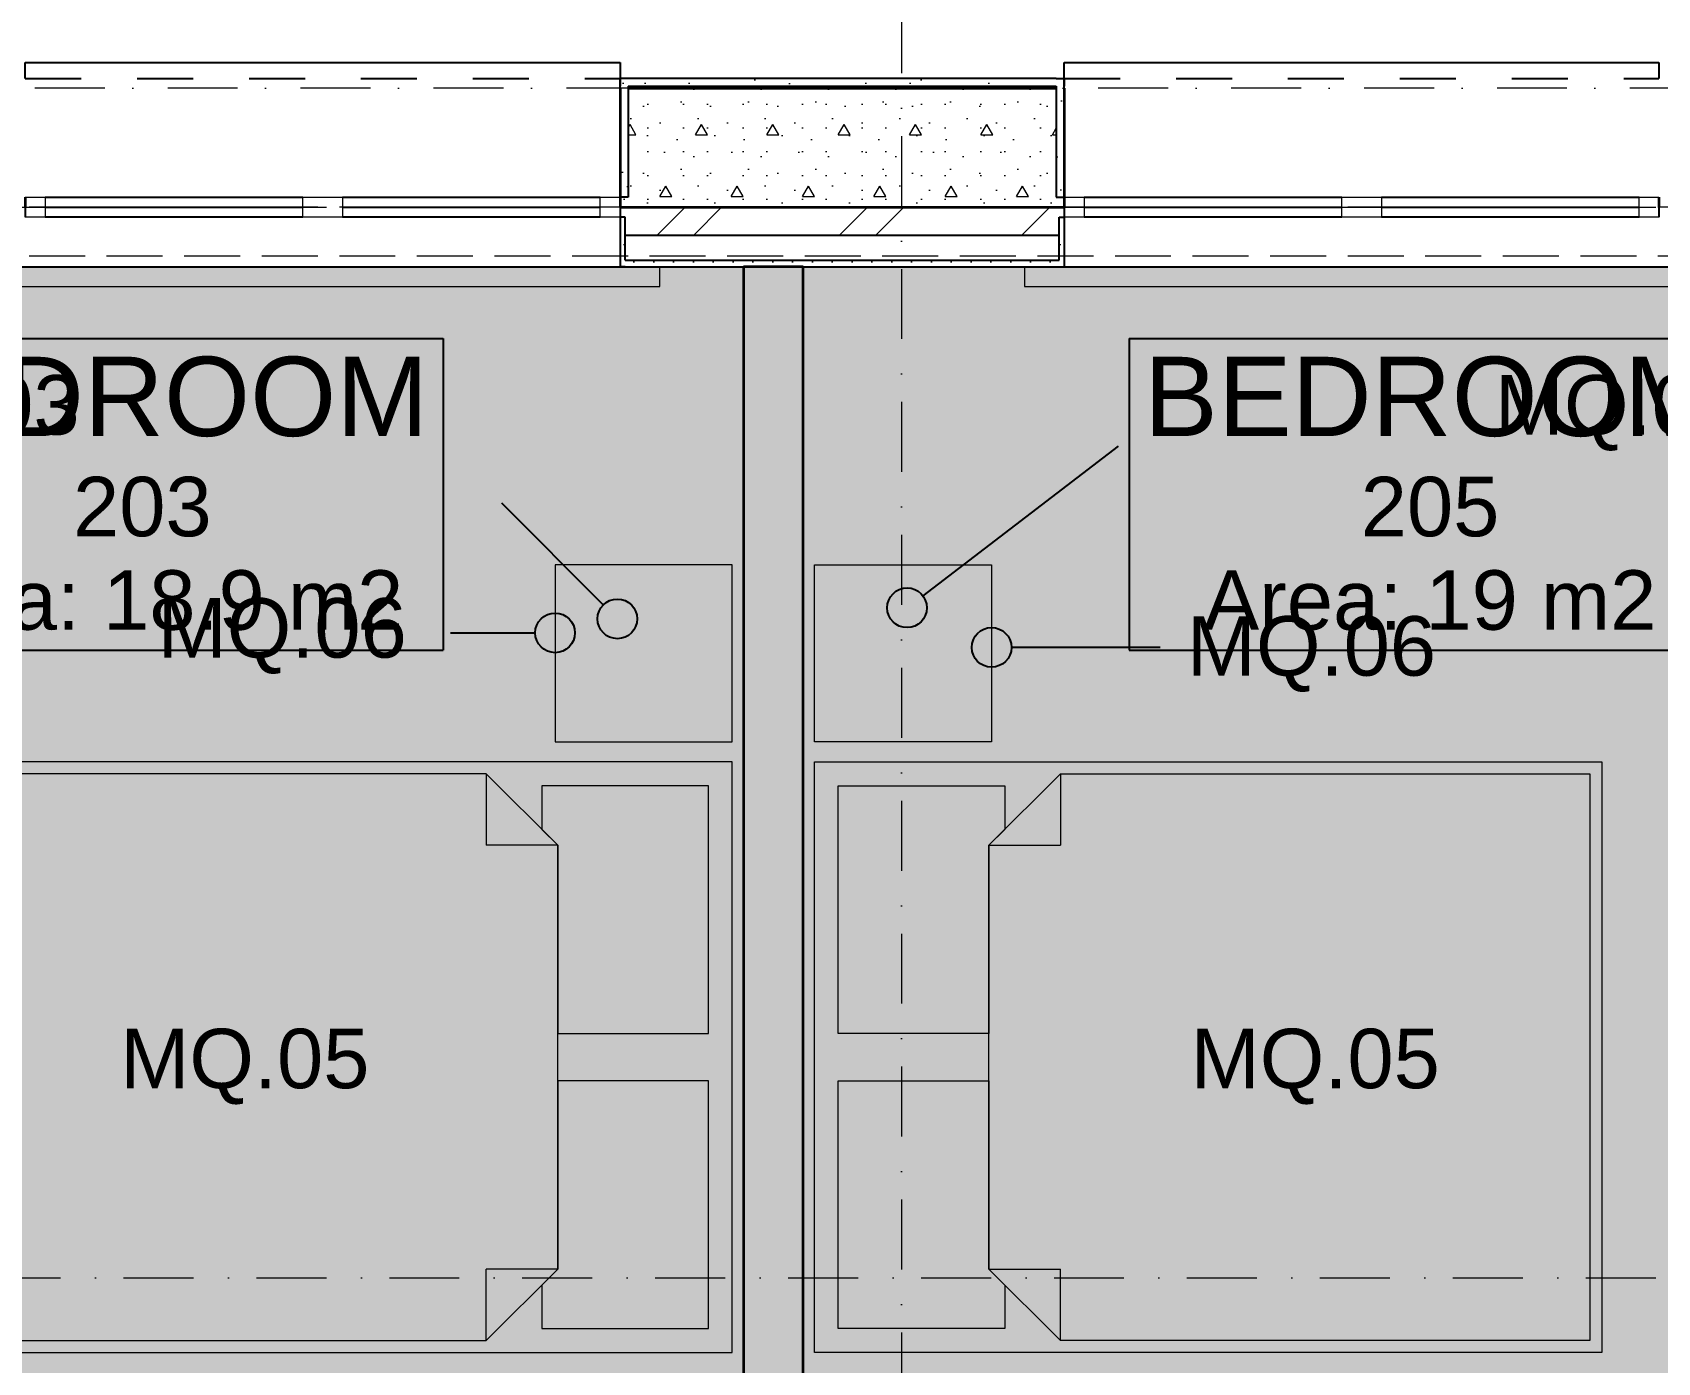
# Model space of a CAD drawing. Header units: millimetres. Extents: x -14278 to 101222, y -22378 to 34603.
# Drawn here: x 65825 to 69923, y 10689 to 14043 of the extents above; entities that cross this region are included whole.
import ezdxf
from ezdxf.enums import TextEntityAlignment as Align

# ---------------------------------------------------------------- set-up
doc = ezdxf.new("R2010")
doc.units = ezdxf.units.MM
doc.header["$MEASUREMENT"] = 0
for name, pattern in [('Dashed', [282.222223, 141.111112, -141.111112]), ('Dot & Dashed', [335.138881, 176.388884, -88.194442, 0, -70.555556]), ('Hidden Line', [195.611112, 141.111112, -54.5])]:
    doc.linetypes.add(name, pattern=pattern)
for name, color, linetype in [('A-Zz_20_10_90-T_TextFFEInternal', 7, 'Continuous'), ('NewA-Ee_25_10-M_WallsExternal', 7, 'Continuous'), ('NewA-Ee_25_10-M_WallsInternal', 7, 'Continuous'), ('NewA-Ee_30_10-M_Roofs', 7, 'Continuous'), ('NewA-Ee_30_40-M_Floors', 7, 'Continuous'), ('NewA-Ee_40_20-M_GeneralFFAndEInternalFixed', 7, 'Continuous'), ('NewA-Ee_40_20-M_GeneralFFAndEInternalMovable', 7, 'Continuous'), ('NewA-SL-M_SpacesInternal', 7, 'Continuous'), ('NewA-Ss_30_25-M_CeilingAndSoffitSystems', 7, 'Continuous'), ('NewA-Zz_20_10_90-T_TextFFEInternal', 7, 'Continuous'), ('NewA-Zz_35_40_80-M_GridStructural', 7, 'Continuous'), ('NewA-Zz_50_90_00-M_GrossInternal', 7, 'Continuous'), ('NewA-Zz_60_50_90-P_VoidOpening', 7, 'Continuous')]:
    doc.layers.add(name, color=color, linetype=linetype)
doc.styles.add('GENERATED_STYLE_1', font='')
doc.styles.get('GENERATED_STYLE_1').set_extended_font_data('Arial')
pattern_1 = [(0, (59666.91, -1647.22), (0, 86.60254), [0, -50]), (0, (59691.91, -1603.92), (0, 86.60254), [0, -50])]
pattern_2 = [(45, (59666.91, -1472.224), (-55.68466, 55.68466), [0, -52.5, 0, -78.75]), (110, (59841.91, -1472.224), (74.0008, 26.9341), [0, -38.5, 0, -66.5])]

# ---------------------------------------------------------------- blocks, each defined once
blk = doc.blocks.new('Slab_29_2', base_point=(91916.9, 4903.2))
at = {"layer": 'NewA-Ee_30_40-M_Floors', "linetype": 'Continuous', "lineweight": 13}
blk.add_hatch(color=254, dxfattribs=at).paths.add_polyline_path([(91916.9, 4903.2), (91916.9, 11200.4), (94366.6, 11200.4), (94366.6, 13452.5), (59817.2, 13452.5), (59817.2, 4903.2)])
at = {"layer": 'NewA-Ee_30_40-M_Floors', "color": 6, "linetype": 'Continuous', "lineweight": 13, "flags": 128}
blk.add_lwpolyline([(91916.9, 4903.2), (59817.2, 4903.2), (59817.2, 13452.5), (94366.6, 13452.5), (94366.6, 11200.4), (91916.9, 11200.4)], close=True, dxfattribs=at)
blk = doc.blocks.new('BEDROOM_205_31_2', base_point=(69349.6, 12917.8))
at = {"layer": 'NewA-SL-M_SpacesInternal', "color": 253, "linetype": 'Continuous', "lineweight": 13}
for p, q in [((67768.4, 13452.5), (67768.4, 9449.1)), ((71598.5, 13452.5), (67768.4, 13452.5)), ((71598.5, 9449.1), (71598.5, 13452.5)), ((67768.4, 9449.1), (67888.5, 9449.1)), ((67888.5, 9449.1), (69533.7, 9449.1)), ((69533.7, 9449.1), (69533.7, 6498.1)), ((70772.4, 6498.1), (70772.4, 9449.1)), ((70772.4, 9449.1), (71598.5, 9449.1)), ((69533.7, 6498.1), (70772.4, 6498.1))]:
    blk.add_line(p, q, dxfattribs=at)
at = {"layer": 'NewA-SL-M_SpacesInternal', "linetype": 'Continuous'}
for p, q in [((68591, 13271.3), (68591, 12957.1)), ((68591, 13271.3), (70108.2, 13271.3)), ((70108.2, 13271.3), (70108.2, 12957.1)), ((68591, 12957.1), (68591, 12721.3)), ((70108.2, 12957.1), (70108.2, 12721.3)), ((68591, 12721.3), (68591, 12485.6)), ((70108.2, 12721.3), (70108.2, 12485.6)), ((68591, 12485.6), (70108.2, 12485.6))]:
    blk.add_line(p, q, dxfattribs=at)
at = {"layer": 'NewA-SL-M_SpacesInternal', "color": 5, "lineweight": 70, "style": 'GENERATED_STYLE_1'}
for tag, height, p in [('ROOM_NAME', 200, (69349.6, 13225.6)), ('ROOM_NUMBER', 150, (69349.6, 12922.8)), ('adj_text', 150, (69349.6, 12687.1))]:
    blk.add_attdef(tag, text='', height=height, dxfattribs=at).set_placement(p, align=Align.TOP_CENTER)
blk = doc.blocks.new('BEDROOM_203_40_2', base_point=(66102.2, 12917.8))
at = {"layer": 'NewA-SL-M_SpacesInternal', "color": 253, "linetype": 'Continuous', "lineweight": 13}
for p, q in [((63790.5, 13452.5), (63790.5, 9449.1)), ((67618.4, 13452.5), (63790.5, 13452.5)), ((67618.4, 9449.1), (67618.4, 13452.5)), ((63790.5, 9449.1), (64614.9, 9449.1)), ((64614.9, 9449.1), (64614.9, 6498.1)), ((65843.4, 6498.1), (65843.4, 9449.1)), ((65843.4, 9449.1), (67618.4, 9449.1)), ((64614.9, 6498.1), (65843.4, 6498.1))]:
    blk.add_line(p, q, dxfattribs=at)
at = {"layer": 'NewA-SL-M_SpacesInternal', "linetype": 'Continuous'}
for p, q in [((65343.5, 13271.3), (65343.5, 12957.1)), ((65343.5, 13271.3), (66860.8, 13271.3)), ((66860.8, 13271.3), (66860.8, 12957.1)), ((65343.5, 12957.1), (65343.5, 12721.3)), ((66860.8, 12957.1), (66860.8, 12721.3)), ((65343.5, 12721.3), (65343.5, 12485.6)), ((66860.8, 12721.3), (66860.8, 12485.6)), ((65343.5, 12485.6), (66860.8, 12485.6))]:
    blk.add_line(p, q, dxfattribs=at)
at = {"layer": 'NewA-SL-M_SpacesInternal', "color": 5, "lineweight": 70, "style": 'GENERATED_STYLE_1'}
for tag, height, p in [('ROOM_NAME', 200, (66102.2, 13225.6)), ('ROOM_NUMBER', 150, (66102.2, 12922.8)), ('adj_text', 150, (66102.2, 12687.1))]:
    blk.add_attdef(tag, text='', height=height, dxfattribs=at).set_placement(p, align=Align.TOP_CENTER)
blk = doc.blocks.new('Slab_39_2', base_point=(63790.5, 13452.5))
at = {"layer": 'NewA-Ss_30_25-M_CeilingAndSoffitSystems', "linetype": 'Continuous', "lineweight": 0}
blk.add_hatch(color=255, dxfattribs=at).paths.add_polyline_path([(63790.5, 13452.5), (63790.5, 9449.1), (64614.9, 9449.1), (64614.9, 6498.1), (65843.4, 6498.1), (65843.4, 9449.1), (67618.4, 9449.1), (67618.4, 13452.5)])
at = {"layer": 'NewA-Ss_30_25-M_CeilingAndSoffitSystems', "color": 6, "linetype": 'Continuous', "lineweight": 13, "flags": 128}
blk.add_lwpolyline([(63790.5, 13452.5), (67618.4, 13452.5), (67618.4, 9449.1), (65843.4, 9449.1), (65843.4, 6498.1), (64614.9, 6498.1), (64614.9, 9449.1), (63790.5, 9449.1)], close=True, dxfattribs=at)
blk = doc.blocks.new('Slab_40_2', base_point=(67768.4, 13452.5))
at = {"layer": 'NewA-Ss_30_25-M_CeilingAndSoffitSystems', "linetype": 'Continuous', "lineweight": 0}
blk.add_hatch(color=255, dxfattribs=at).paths.add_polyline_path([(67768.4, 13452.5), (67768.4, 9449.1), (69533.7, 9449.1), (69533.7, 6498.1), (70772.4, 6498.1), (70772.4, 9449.1), (71598.5, 9449.1), (71598.5, 13452.5)])
at = {"layer": 'NewA-Ss_30_25-M_CeilingAndSoffitSystems', "color": 6, "linetype": 'Continuous', "lineweight": 13, "flags": 128}
blk.add_lwpolyline([(67768.4, 13452.5), (71598.5, 13452.5), (71598.5, 9449.1), (70772.4, 9449.1), (70772.4, 6498.1), (69533.7, 6498.1), (69533.7, 9449.1), (67768.4, 9449.1)], close=True, dxfattribs=at)
blk = doc.blocks.new('Double Window 19_2')
at = {"layer": 'NewA-Ee_25_10-M_WallsExternal', "linetype": 'Continuous'}
for p, q in [((-750, 300), (-750, 340)), ((-750, 340), (750, 340)), ((750, 340), (750, 300)), ((-700, 0), (-50, 0)), ((50, 0), (700, 0)), ((-750, -24.9), (-750, -50)), ((-700, -25), (-50, -25)), ((50, -25), (700, -25)), ((750, -24.9), (750, -50)), ((-50, -50), (-700, -50)), ((700, -50), (50, -50)), ((-750, -175.2), (750, -175.2))]:
    blk.add_line(p, q, dxfattribs=at)
at = {"layer": 'NewA-Ee_25_10-M_WallsExternal', "linetype": 'Dashed'}
blk.add_line((-750, 300), (750, 300), dxfattribs=at)
at = {"layer": 'NewA-Ee_25_10-M_WallsExternal', "color": 24, "linetype": 'Continuous', "lineweight": 13}
for p, q in [((-750, 0), (-700, 0)), ((-700, 0), (-700, -50)), ((-50, -50), (-50, 0)), ((-50, 0), (0, 0)), ((0, 0), (50, 0)), ((50, 0), (50, -50)), ((700, -50), (700, 0)), ((700, 0), (750, 0)), ((-700, -50), (-750, -50)), ((0, -50), (-50, -50)), ((50, -50), (0, -50)), ((750, -50), (700, -50))]:
    blk.add_line(p, q, dxfattribs=at)
at = {"layer": 'NewA-Ee_25_10-M_WallsExternal', "color": 92, "linetype": 'Continuous', "lineweight": 35}
for p, q in [((-750, 0), (-750, -24.9)), ((750, 0), (750, -24.9))]:
    blk.add_line(p, q, dxfattribs=at)
blk = doc.blocks.new('Wall_68_2', base_point=(59666.9, 13602.8))
at = {"layer": 'NewA-Ee_25_10-M_WallsExternal', "linetype": 'Continuous', "lineweight": 13}
h = blk.add_hatch(dxfattribs=at)
h.set_pattern_fill('Render_0002', color=6, style=0, pattern_type=2)
h.set_pattern_definition(pattern_2)
h.paths.add_polyline_path([(67327, 13927.7), (67306.9, 13927.7), (67306.9, 13627.7), (67327, 13627.7)])
h = blk.add_hatch(dxfattribs=at)
h.set_pattern_fill('Structural_Concrete_0002', color=6, style=0, pattern_type=2)
h.set_pattern_definition([(0, (59666.9, -1647.22), (0, 311.769), [30, -150]), (0, (59756.9, -1491.34), (0, 311.769), [30, -150]), (60, (59666.9, -1647.22), (-270, 155.8846), [30, -150]), (60, (59846.9, -1647.22), (-270, 155.8846), [30, -150]), (120, (59696.9, -1647.22), (270, 155.8846), [30, -150]), (120, (59876.9, -1647.22), (270, 155.8846), [30, -150]), (0, (59666.91, -1617.224), (0, 60), [0, -60, 0, -90]), (45, (59696.91, -1617.224), (-42.4264, 42.4264), [0, -45, 0, -75])])
h.paths.add_polyline_path([(67306.9, 13627.7), (67306.9, 13602.8), (68426.9, 13602.8), (68426.9, 13627.7), (68406.8, 13627.7), (68406.8, 13902.8), (67327, 13902.8), (67327, 13627.7)])
h = blk.add_hatch(dxfattribs=at)
h.set_pattern_fill('Render_0002', color=6, style=0, pattern_type=2)
h.set_pattern_definition(pattern_2)
h.paths.add_polyline_path([(67327, 13927.7), (67327, 13907.6), (68406.8, 13907.6), (68406.8, 13927.7)])
h = blk.add_hatch(dxfattribs=at)
h.set_pattern_fill('Render_0002', color=6, style=0, pattern_type=2)
h.set_pattern_definition(pattern_2)
h.paths.add_polyline_path([(68406.8, 13927.7), (68406.8, 13627.7), (68426.9, 13627.7), (68426.9, 13927.7)])
h = blk.add_hatch(dxfattribs=at)
h.set_pattern_fill('Insulation_0002', color=6, style=0, pattern_type=2)
h.set_pattern_definition([(45, (59666.9, -1647.22), (-229.8097, 229.8097), []), (45, (59620.95, -1601.26), (-229.8097, 229.8097), [])])
h.paths.add_polyline_path([(68426.9, 13602.8), (67306.9, 13602.8), (67306.9, 13577.7), (67319.9, 13577.7), (67319.9, 13532.4), (68413.9, 13532.4), (68413.9, 13577.7), (68426.9, 13577.7)])
h = blk.add_hatch(dxfattribs=at)
h.set_pattern_fill('Plaster_0002', color=6, style=0, pattern_type=2)
h.set_pattern_definition(pattern_1)
h.paths.add_polyline_path([(67319.9, 13452.5), (67319.9, 13577.7), (67306.9, 13577.7), (67306.9, 13452.5)])
h = blk.add_hatch(dxfattribs=at)
h.set_pattern_fill('Plaster_0002', color=6, style=0, pattern_type=2)
h.set_pattern_definition(pattern_1)
h.paths.add_polyline_path([(68413.9, 13452.5), (68426.9, 13452.5), (68426.9, 13577.7), (68413.9, 13577.7)])
h = blk.add_hatch(dxfattribs=at)
h.set_pattern_fill('Plaster_0002', color=6, style=0, pattern_type=2)
h.set_pattern_definition(pattern_1)
h.paths.add_polyline_path([(68413.9, 13468.9), (67319.9, 13468.9), (67319.9, 13452.5), (68413.9, 13452.5)])
at = {"layer": 'NewA-Ee_25_10-M_WallsExternal', "linetype": 'Continuous'}
for p, q in [((67327, 13927.7), (67306.9, 13927.7)), ((67306.9, 13627.7), (67306.9, 13927.7)), ((67306.9, 13927.7), (67306.9, 13907.6)), ((67327, 13907.6), (68406.8, 13907.6)), ((67327, 13907.6), (67327, 13627.7)), ((68406.8, 13927.7), (68426.9, 13927.7)), ((68406.8, 13907.6), (68406.8, 13627.7)), ((68426.9, 13627.7), (68426.9, 13927.7)), ((68426.9, 13927.7), (68426.9, 13907.6)), ((67327, 13627.7), (67306.9, 13627.7)), ((68406.8, 13627.7), (68426.9, 13627.7)), ((67306.9, 13602.8), (67306.9, 13577.7)), ((67319.9, 13577.7), (67306.9, 13577.7)), ((67306.9, 13577.7), (67306.9, 13452.5)), ((67306.9, 13577.7), (67306.9, 13532.4)), ((67319.9, 13468.9), (67319.9, 13577.7)), ((68413.9, 13577.7), (68426.9, 13577.7)), ((68413.9, 13468.9), (68413.9, 13577.7)), ((68426.9, 13602.8), (68426.9, 13577.7)), ((68426.9, 13577.7), (68426.9, 13452.5)), ((68426.9, 13577.7), (68426.9, 13532.4)), ((67306.9, 13532.4), (67306.9, 13468.9)), ((67319.9, 13532.4), (68413.9, 13532.4)), ((68426.9, 13532.4), (68426.9, 13468.9)), ((67306.9, 13468.9), (67306.9, 13452.5)), ((67319.9, 13452.5), (67306.9, 13452.5)), ((67319.9, 13468.9), (68413.9, 13468.9)), ((68413.9, 13452.5), (68426.9, 13452.5)), ((68426.9, 13468.9), (68426.9, 13452.5))]:
    blk.add_line(p, q, dxfattribs=at)
at = {"layer": 'NewA-Ee_25_10-M_WallsExternal', "color": 92, "linetype": 'Continuous', "lineweight": 35}
for p, q in [((67306.9, 13902.8), (67306.9, 13627.7)), ((67327, 13902.8), (68406.8, 13902.8)), ((68426.9, 13902.8), (68426.9, 13627.7)), ((67306.9, 13627.7), (67306.9, 13602.8)), ((68426.9, 13627.7), (68426.9, 13602.8)), ((67306.9, 13602.8), (68426.9, 13602.8))]:
    blk.add_line(p, q, dxfattribs=at)
at = {"layer": 'NewA-Ee_25_10-M_WallsExternal', "linetype": 'Continuous', "flags": 128}
for points in [[(68406.8, 13927.7), (67327, 13927.7)], [(67319.9, 13452.5), (68413.9, 13452.5)]]:
    blk.add_lwpolyline(points, dxfattribs=at)
at = {"layer": 'NewA-Ee_25_10-M_WallsExternal', "linetype": 'Continuous', "zscale": 1000}
for p in [(66556.9, 13627.7), (69176.9, 13627.7)]:
    blk.add_blockref('Double Window 19_2', p, dxfattribs=at)
blk = doc.blocks.new('Wall_83_2', base_point=(67618.4, 13452.5))
at = {"layer": 'NewA-Ee_25_10-M_WallsInternal', "color": 92, "linetype": 'Continuous', "lineweight": 35, "flags": 128}
for points in [[(67618.4, 13452.5), (67618.4, 9449.1)], [(67768.4, 13452.5), (67618.4, 13452.5)], [(67768.4, 9449.1), (67768.4, 13452.5)]]:
    blk.add_lwpolyline(points, dxfattribs=at)
blk = doc.blocks.new('Standard grid marker')
at = {"layer": 'NewA-Zz_35_40_80-M_GridStructural', "color": 6, "linetype": 'Dot & Dashed', "lineweight": 13}
blk.add_line((1000, 0), (18130.8, 0), dxfattribs=at)
at = {"layer": 'NewA-Zz_35_40_80-M_GridStructural', "style": 'GENERATED_STYLE_1'}
blk.add_attdef('AC_MarkerText_1', text='', height=250, rotation=90, dxfattribs=at).set_placement((-250, 14.3), align=Align.MIDDLE_CENTER)
blk = doc.blocks.new('Standard grid marker_2')
at = {"layer": 'NewA-Zz_35_40_80-M_GridStructural', "color": 6, "linetype": 'Dot & Dashed', "lineweight": 13}
blk.add_line((1000, 0), (40175.6, 0), dxfattribs=at)
at = {"layer": 'NewA-Zz_35_40_80-M_GridStructural', "style": 'GENERATED_STYLE_1'}
blk.add_attdef('AC_MarkerText_1', text='', height=250, dxfattribs=at).set_placement((41425.6, 14.3), align=Align.MIDDLE_CENTER)
blk = doc.blocks.new('Standard grid marker_4')
at = {"layer": 'NewA-Zz_35_40_80-M_GridStructural', "color": 6, "linetype": 'Dot & Dashed', "lineweight": 13}
blk.add_line((1000, 0), (40175.6, 0), dxfattribs=at)
blk = doc.blocks.new('Venetian Blind 19')
at = {"layer": 'NewA-Ee_40_20-M_GeneralFFAndEInternalFixed', "color": 1, "linetype": 'Continuous', "lineweight": 18}
for p, q in [((1700, 50), (0, 50)), ((0, 50), (0, 0)), ((1700, 0), (1700, 50)), ((0, 0), (1700, 0))]:
    blk.add_line(p, q, dxfattribs=at)
blk = doc.blocks.new('Bed Double 19')
at = {"layer": 'NewA-Ee_40_20-M_GeneralFFAndEInternalMovable', "color": 1, "linetype": 'Continuous', "lineweight": 18}
for p, q in [((1489.1, 1985.4), (0, 1985.4)), ((0, 1985.4), (0, 0)), ((1489.1, 0), (1489.1, 1985.4)), ((684.5, 1925.4), (60, 1925.4)), ((60, 1925.4), (60, 1505.4)), ((684.5, 1545.4), (684.5, 1925.4)), ((1429.1, 1925.4), (804.5, 1925.4)), ((804.5, 1925.4), (804.5, 1545.4)), ((1429.1, 1505.4), (1429.1, 1925.4)), ((210, 1545.4), (30, 1365.4)), ((170, 1505.4), (210, 1545.4)), ((210, 1545.4), (684.5, 1545.4)), ((744.5, 1545.4), (210, 1545.4)), ((210, 1545.4), (210, 1365.4)), ((1279.1, 1545.4), (744.5, 1545.4)), ((804.5, 1545.4), (1279.1, 1545.4)), ((1279.1, 1545.4), (1319.1, 1505.4)), ((1459.1, 1365.4), (1279.1, 1545.4)), ((1279.1, 1545.4), (1279.1, 1365.4)), ((60, 1505.4), (170, 1505.4)), ((1319.1, 1505.4), (1429.1, 1505.4)), ((30, 1365.4), (30, 30)), ((30, 1365.4), (210, 1365.4)), ((1459.1, 1365.4), (1279.1, 1365.4)), ((1459.1, 30), (1459.1, 1365.4)), ((0, 0), (1489.1, 0)), ((30, 30), (744.5, 30)), ((744.5, 30), (1459.1, 30))]:
    blk.add_line(p, q, dxfattribs=at)
blk = doc.blocks.new('Rectangular Table 01 19_3')
at = {"layer": 'NewA-Ee_40_20-M_GeneralFFAndEInternalMovable', "color": 1, "linetype": 'Continuous', "lineweight": 18}
for p, q in [((446.6, 446.6), (0, 446.6)), ((0, 446.6), (0, 0)), ((446.6, 0), (446.6, 446.6)), ((0, 0), (446.6, 0))]:
    blk.add_line(p, q, dxfattribs=at)
blk = doc.blocks.new('Beam_16_2', base_point=(94516.9, 4902.8))
at = {"layer": 'NewA-Ee_30_10-M_Roofs', "color": 6, "linetype": 'Hidden Line', "lineweight": 13}
blk.add_line((94516.9, 13602.8), (59666.9, 13602.8), dxfattribs=at)
blk = doc.blocks.new('Line_73_2', base_point=(67007.8, 12856.8))
at = {"layer": 'NewA-Zz_20_10_90-T_TextFFEInternal', "linetype": 'Continuous'}
blk.add_hatch(color=256, dxfattribs=at).paths.add_polyline_path([(67350.1, 12564.5), (67346.3, 12583.7), (67335.4, 12599.9), (67319.2, 12610.7), (67300.1, 12614.5), (67280.9, 12610.7), (67264.7, 12599.9), (67253.9, 12583.7), (67250.1, 12564.5), (67253.9, 12545.4), (67264.7, 12529.2), (67280.9, 12518.3), (67300.1, 12514.5), (67319.2, 12518.3), (67335.4, 12529.2), (67346.3, 12545.4)])
blk.add_line((67007.8, 12856.8), (67264.7, 12599.9), dxfattribs=at)
blk.add_circle((67300.1, 12564.5), 50, dxfattribs=at)
blk = doc.blocks.new('Line_74_2', base_point=(66879.7, 12529.3))
at = {"layer": 'NewA-Zz_20_10_90-T_TextFFEInternal', "linetype": 'Continuous'}
blk.add_hatch(color=256, dxfattribs=at).paths.add_polyline_path([(67193, 12529.3), (67189.2, 12548.4), (67178.3, 12564.7), (67162.1, 12575.5), (67143, 12579.3), (67123.8, 12575.5), (67107.6, 12564.7), (67096.8, 12548.4), (67093, 12529.3), (67096.8, 12510.2), (67107.6, 12494), (67123.8, 12483.1), (67143, 12479.3), (67162.1, 12483.1), (67178.3, 12494), (67189.2, 12510.2)])
blk.add_line((66879.7, 12529.3), (67093, 12529.3), dxfattribs=at)
blk.add_circle((67143, 12529.3), 50, dxfattribs=at)
blk = doc.blocks.new('Line_121_2', base_point=(68562.7, 13000.1))
at = {"layer": 'NewA-Zz_20_10_90-T_TextFFEInternal', "linetype": 'Continuous'}
blk.add_hatch(color=256, dxfattribs=at).paths.add_polyline_path([(68080.6, 12592.6), (68076.8, 12611.7), (68066, 12627.9), (68049.7, 12638.8), (68030.6, 12642.6), (68011.5, 12638.8), (67995.2, 12627.9), (67984.4, 12611.7), (67980.6, 12592.6), (67984.4, 12573.4), (67995.2, 12557.2), (68011.5, 12546.4), (68030.6, 12542.6), (68049.7, 12546.4), (68066, 12557.2), (68076.8, 12573.4)])
blk.add_line((68562.7, 13000.1), (68070.3, 12623), dxfattribs=at)
blk.add_circle((68030.6, 12592.6), 50, dxfattribs=at)
blk = doc.blocks.new('Line_122_2', base_point=(68669.2, 12492.7))
at = {"layer": 'NewA-Zz_20_10_90-T_TextFFEInternal', "linetype": 'Continuous'}
blk.add_hatch(color=256, dxfattribs=at).paths.add_polyline_path([(68293.9, 12492.7), (68290.1, 12511.9), (68279.2, 12528.1), (68263, 12538.9), (68243.9, 12542.7), (68224.7, 12538.9), (68208.5, 12528.1), (68197.7, 12511.9), (68193.9, 12492.7), (68197.7, 12473.6), (68208.5, 12457.4), (68224.7, 12446.5), (68243.9, 12442.7), (68263, 12446.5), (68279.2, 12457.4), (68290.1, 12473.6)])
blk.add_line((68669.2, 12492.7), (68293.9, 12492.7), dxfattribs=at)
blk.add_circle((68243.9, 12492.7), 50, dxfattribs=at)
blk = doc.blocks.new('Label_165_2', base_point=(65204.6, 13263.6))
at = {"layer": 'A-Zz_20_10_90-T_TextFFEInternal', "insert": (65629.6, 13179.3), "char_height": 150, "attachment_point": 2, "style": 'GENERATED_STYLE_1'}
blk.add_mtext('\\fArial|b0|i0|c0|p34;MQ.03\\fArial|b0|i0|c0|p34;\\fArial|b0|i0|c0|p34;\\fArial|b0|i0|c0|p34;\\fArial|b0|i0|c0|p34;\\fArial|b0|i0|c0|p34;\\fArial|b0|i0|c0|p34;\\fArial|b0|i0|c0|p34;\\fArial|b0|i0|c0|p34;\\fArial|b0|i0|c0|p34;\\fArial|b0|i0|c0|p34;\\fArial|b0|i0|c0|p34;\\fArial|b0|i0|c0|p34;\\fArial|b0|i0|c0|p34;\\fArial|b0|i0|c0|p34;\\fArial|b0|i0|c0|p34;\\fArial|b0|i0|c0|p34;\\fArial|b0|i0|c0|p34;\\fArial|b0|i0|c0|p34;\\fArial|b0|i0|c0|p34;\\fArial|b0|i0|c0|p34;\\fArial|b0|i0|c0|p34;\\fArial|b0|i0|c0|p34;\\fArial|b0|i0|c0|p34;\\fArial|b0|i0|c0|p34;\\fArial|b0|i0|c0|p34;\\fArial|b0|i0|c0|p34;\\fArial|b0|i0|c0|p34;\\fArial|b0|i0|c0|p34;\\fArial|b0|i0|c0|p34;}', dxfattribs=at)
blk = doc.blocks.new('Label_166_2', base_point=(65935.5, 11615.2))
at = {"layer": 'A-Zz_20_10_90-T_TextFFEInternal', "insert": (66360.5, 11530.9), "char_height": 150, "attachment_point": 2, "style": 'GENERATED_STYLE_1'}
blk.add_mtext('\\fArial|b0|i0|c0|p34;MQ.05\\fArial|b0|i0|c0|p34;\\fArial|b0|i0|c0|p34;\\fArial|b0|i0|c0|p34;\\fArial|b0|i0|c0|p34;\\fArial|b0|i0|c0|p34;\\fArial|b0|i0|c0|p34;\\fArial|b0|i0|c0|p34;\\fArial|b0|i0|c0|p34;\\fArial|b0|i0|c0|p34;\\fArial|b0|i0|c0|p34;\\fArial|b0|i0|c0|p34;\\fArial|b0|i0|c0|p34;\\fArial|b0|i0|c0|p34;\\fArial|b0|i0|c0|p34;\\fArial|b0|i0|c0|p34;\\fArial|b0|i0|c0|p34;\\fArial|b0|i0|c0|p34;\\fArial|b0|i0|c0|p34;\\fArial|b0|i0|c0|p34;\\fArial|b0|i0|c0|p34;\\fArial|b0|i0|c0|p34;\\fArial|b0|i0|c0|p34;\\fArial|b0|i0|c0|p34;\\fArial|b0|i0|c0|p34;\\fArial|b0|i0|c0|p34;\\fArial|b0|i0|c0|p34;\\fArial|b0|i0|c0|p34;\\fArial|b0|i0|c0|p34;\\fArial|b0|i0|c0|p34;}', dxfattribs=at)
blk = doc.blocks.new('Label_167_2', base_point=(66029.7, 12701.1))
at = {"layer": 'A-Zz_20_10_90-T_TextFFEInternal', "insert": (66454.7, 12616.8), "char_height": 150, "attachment_point": 2, "style": 'GENERATED_STYLE_1'}
blk.add_mtext('\\fArial|b0|i0|c0|p34;MQ.06\\fArial|b0|i0|c0|p34;\\fArial|b0|i0|c0|p34;\\fArial|b0|i0|c0|p34;\\fArial|b0|i0|c0|p34;\\fArial|b0|i0|c0|p34;\\fArial|b0|i0|c0|p34;\\fArial|b0|i0|c0|p34;\\fArial|b0|i0|c0|p34;\\fArial|b0|i0|c0|p34;\\fArial|b0|i0|c0|p34;\\fArial|b0|i0|c0|p34;\\fArial|b0|i0|c0|p34;\\fArial|b0|i0|c0|p34;\\fArial|b0|i0|c0|p34;\\fArial|b0|i0|c0|p34;\\fArial|b0|i0|c0|p34;\\fArial|b0|i0|c0|p34;\\fArial|b0|i0|c0|p34;\\fArial|b0|i0|c0|p34;\\fArial|b0|i0|c0|p34;\\fArial|b0|i0|c0|p34;\\fArial|b0|i0|c0|p34;\\fArial|b0|i0|c0|p34;\\fArial|b0|i0|c0|p34;\\fArial|b0|i0|c0|p34;\\fArial|b0|i0|c0|p34;\\fArial|b0|i0|c0|p34;\\fArial|b0|i0|c0|p34;\\fArial|b0|i0|c0|p34;}', dxfattribs=at)
blk = doc.blocks.new('Label_169_2', base_point=(68634.9, 11615.2))
at = {"layer": 'A-Zz_20_10_90-T_TextFFEInternal', "insert": (69059.9, 11530.9), "char_height": 150, "attachment_point": 2, "style": 'GENERATED_STYLE_1'}
blk.add_mtext('\\fArial|b0|i0|c0|p34;MQ.05\\fArial|b0|i0|c0|p34;\\fArial|b0|i0|c0|p34;\\fArial|b0|i0|c0|p34;\\fArial|b0|i0|c0|p34;\\fArial|b0|i0|c0|p34;\\fArial|b0|i0|c0|p34;\\fArial|b0|i0|c0|p34;\\fArial|b0|i0|c0|p34;\\fArial|b0|i0|c0|p34;\\fArial|b0|i0|c0|p34;\\fArial|b0|i0|c0|p34;\\fArial|b0|i0|c0|p34;\\fArial|b0|i0|c0|p34;\\fArial|b0|i0|c0|p34;\\fArial|b0|i0|c0|p34;\\fArial|b0|i0|c0|p34;\\fArial|b0|i0|c0|p34;\\fArial|b0|i0|c0|p34;\\fArial|b0|i0|c0|p34;\\fArial|b0|i0|c0|p34;\\fArial|b0|i0|c0|p34;\\fArial|b0|i0|c0|p34;\\fArial|b0|i0|c0|p34;\\fArial|b0|i0|c0|p34;\\fArial|b0|i0|c0|p34;\\fArial|b0|i0|c0|p34;\\fArial|b0|i0|c0|p34;\\fArial|b0|i0|c0|p34;\\fArial|b0|i0|c0|p34;}', dxfattribs=at)
blk = doc.blocks.new('Label_202_2', base_point=(68625.3, 12655.6))
at = {"layer": 'A-Zz_20_10_90-T_TextFFEInternal', "insert": (69050.3, 12571.3), "char_height": 150, "attachment_point": 2, "style": 'GENERATED_STYLE_1'}
blk.add_mtext('\\fArial|b0|i0|c0|p34;MQ.06\\fArial|b0|i0|c0|p34;\\fArial|b0|i0|c0|p34;\\fArial|b0|i0|c0|p34;\\fArial|b0|i0|c0|p34;\\fArial|b0|i0|c0|p34;\\fArial|b0|i0|c0|p34;\\fArial|b0|i0|c0|p34;\\fArial|b0|i0|c0|p34;\\fArial|b0|i0|c0|p34;\\fArial|b0|i0|c0|p34;\\fArial|b0|i0|c0|p34;\\fArial|b0|i0|c0|p34;\\fArial|b0|i0|c0|p34;\\fArial|b0|i0|c0|p34;\\fArial|b0|i0|c0|p34;\\fArial|b0|i0|c0|p34;\\fArial|b0|i0|c0|p34;\\fArial|b0|i0|c0|p34;\\fArial|b0|i0|c0|p34;\\fArial|b0|i0|c0|p34;\\fArial|b0|i0|c0|p34;\\fArial|b0|i0|c0|p34;\\fArial|b0|i0|c0|p34;\\fArial|b0|i0|c0|p34;\\fArial|b0|i0|c0|p34;\\fArial|b0|i0|c0|p34;\\fArial|b0|i0|c0|p34;\\fArial|b0|i0|c0|p34;\\fArial|b0|i0|c0|p34;}', dxfattribs=at)
blk = doc.blocks.new('Label_203_2', base_point=(69402.1, 13263.6))
at = {"layer": 'A-Zz_20_10_90-T_TextFFEInternal', "insert": (69827.1, 13179.3), "char_height": 150, "attachment_point": 2, "style": 'GENERATED_STYLE_1'}
blk.add_mtext('\\fArial|b0|i0|c0|p34;MQ.03\\fArial|b0|i0|c0|p34;\\fArial|b0|i0|c0|p34;\\fArial|b0|i0|c0|p34;\\fArial|b0|i0|c0|p34;\\fArial|b0|i0|c0|p34;\\fArial|b0|i0|c0|p34;\\fArial|b0|i0|c0|p34;\\fArial|b0|i0|c0|p34;\\fArial|b0|i0|c0|p34;\\fArial|b0|i0|c0|p34;\\fArial|b0|i0|c0|p34;\\fArial|b0|i0|c0|p34;\\fArial|b0|i0|c0|p34;\\fArial|b0|i0|c0|p34;\\fArial|b0|i0|c0|p34;\\fArial|b0|i0|c0|p34;\\fArial|b0|i0|c0|p34;\\fArial|b0|i0|c0|p34;\\fArial|b0|i0|c0|p34;\\fArial|b0|i0|c0|p34;\\fArial|b0|i0|c0|p34;\\fArial|b0|i0|c0|p34;\\fArial|b0|i0|c0|p34;\\fArial|b0|i0|c0|p34;\\fArial|b0|i0|c0|p34;\\fArial|b0|i0|c0|p34;\\fArial|b0|i0|c0|p34;\\fArial|b0|i0|c0|p34;\\fArial|b0|i0|c0|p34;}', dxfattribs=at)
blk = doc.blocks.new('Beam_18_2', base_point=(94516.9, 4779.5))
at = {"layer": 'NewA-Zz_60_50_90-P_VoidOpening', "color": 6, "linetype": 'Hidden Line', "lineweight": 13}
blk.add_line((94516.9, 13479.5), (59666.9, 13479.5), dxfattribs=at)

msp = doc.modelspace()

# ---------------------------------------------------------------- hatches: boundary and pattern name
at = {"layer": 'NewA-Zz_50_90_00-M_GrossInternal', "linetype": 'Continuous', "lineweight": 140}
msp.add_hatch(color=1, dxfattribs=at).paths.add_polyline_path([(59817.2, 13452.5), (94366.6, 13452.5), (94366.6, 5053.1), (65166.6, 5053.1), (65166.6, 503.1), (61717.2, 503.1), (61717.2, 5053.1), (59817.2, 5053.1)])

# ---------------------------------------------------------------- linework, layer by layer
at = {"layer": 'NewA-Zz_50_90_00-M_GrossInternal', "linetype": 'Continuous', "flags": 128}
msp.add_lwpolyline([(59817.2, 13452.5), (94366.6, 13452.5), (94366.6, 5053.1), (65166.6, 5053.1), (65166.6, 503.1), (61717.2, 503.1), (61717.2, 5053.1), (59817.2, 5053.1)], close=True, dxfattribs=at)

# ---------------------------------------------------------------- block references
at = {"layer": 'A-Zz_20_10_90-T_TextFFEInternal', "color": 6, "linetype": 'Continuous', "lineweight": 13}
for name, p in [('Label_165_2', (65204.6, 13263.6)), ('Label_203_2', (69402.1, 13263.6)), ('Label_167_2', (66029.7, 12701.1)), ('Label_202_2', (68625.3, 12655.6)), ('Label_166_2', (65935.5, 11615.2)), ('Label_169_2', (68634.9, 11615.2))]:
    msp.add_blockref(name, p, dxfattribs=at)
at = {"layer": 'NewA-Ee_25_10-M_WallsExternal', "color": 92, "lineweight": 35}
msp.add_blockref('Wall_68_2', (59666.9, 13602.8), dxfattribs=at)
at = {"layer": 'NewA-Ee_25_10-M_WallsInternal', "color": 92, "lineweight": 35}
msp.add_blockref('Wall_83_2', (67618.4, 13452.5), dxfattribs=at)
at = {"layer": 'NewA-Ee_30_10-M_Roofs', "color": 6, "lineweight": 13}
msp.add_blockref('Beam_16_2', (94516.9, 4902.8), dxfattribs=at)
at = {"layer": 'NewA-Ee_30_40-M_Floors', "color": 6, "linetype": 'Continuous', "lineweight": 13}
msp.add_blockref('Slab_29_2', (91916.9, 4903.2), dxfattribs=at)
at = {"layer": 'NewA-Ee_40_20-M_GeneralFFAndEInternalFixed', "color": 6, "linetype": 'Continuous', "lineweight": 13, "zscale": 1000}
for p in [(65706.9, 13402.5), (68326.9, 13402.5)]:
    msp.add_blockref('Venetian Blind 19', p, dxfattribs=at)
at = {"layer": 'NewA-Ee_40_20-M_GeneralFFAndEInternalMovable', "color": 6, "linetype": 'Continuous', "lineweight": 13, "zscale": 1000}
msp.add_blockref('Rectangular Table 01 19_3', (67143, 12254.5), dxfattribs=at)
at = {"layer": 'NewA-Ee_40_20-M_GeneralFFAndEInternalMovable', "color": 6, "linetype": 'Continuous', "lineweight": 13, "xscale": -1, "zscale": 1000}
msp.add_blockref('Rectangular Table 01 19_3', (68243.9, 12254.5), dxfattribs=at)
at = {"layer": 'NewA-Ee_40_20-M_GeneralFFAndEInternalMovable', "color": 6, "linetype": 'Continuous', "lineweight": 13, "zscale": 1000, "rotation": 270}
msp.add_blockref('Bed Double 19', (65604.2, 12203.7), dxfattribs=at)
at = {"layer": 'NewA-Ee_40_20-M_GeneralFFAndEInternalMovable', "color": 6, "linetype": 'Continuous', "lineweight": 13, "xscale": -1, "zscale": 1000, "rotation": 90}
msp.add_blockref('Bed Double 19', (69782.7, 12203.7), dxfattribs=at)
at = {"layer": 'NewA-SL-M_SpacesInternal', "linetype": 'Continuous'}
for name, p, values in [('BEDROOM_203_40_2', (66102.2, 12917.8), {'ROOM_NAME': 'BEDROOM', 'ROOM_NUMBER': '203', 'adj_text': 'Area: 18.9 m2'}), ('BEDROOM_205_31_2', (69349.6, 12917.8), {'ROOM_NAME': 'BEDROOM', 'ROOM_NUMBER': '205', 'adj_text': 'Area: 19 m2'})]:
    msp.add_blockref(name, p, dxfattribs=at).add_auto_attribs(values)
at = {"layer": 'NewA-Ss_30_25-M_CeilingAndSoffitSystems', "color": 6, "linetype": 'Continuous', "lineweight": 13}
for name, p in [('Slab_39_2', (63790.5, 13452.5)), ('Slab_40_2', (67768.4, 13452.5))]:
    msp.add_blockref(name, p, dxfattribs=at)
at = {"layer": 'NewA-Zz_20_10_90-T_TextFFEInternal', "linetype": 'Continuous'}
for name, p in [('Line_121_2', (68562.7, 13000.1)), ('Line_73_2', (67007.8, 12856.8)), ('Line_74_2', (66879.7, 12529.3)), ('Line_122_2', (68669.2, 12492.7))]:
    msp.add_blockref(name, p, dxfattribs=at)
at = {"layer": 'NewA-Zz_35_40_80-M_GridStructural', "color": 1, "linetype": 'Continuous', "lineweight": 18, "zscale": 1000}
for name, p, rotation in [('Standard grid marker', (68016.9, 16123), 270), ('Standard grid marker_4', (99190.2, 13902.8), 180)]:
    msp.add_blockref(name, p, dxfattribs=dict(at, rotation=rotation))
for p in [(58014.6, 13602.8), (58014.6, 10902.8)]:
    msp.add_blockref('Standard grid marker_2', p, dxfattribs=at)
at = {"layer": 'NewA-Zz_60_50_90-P_VoidOpening', "color": 6, "lineweight": 13}
msp.add_blockref('Beam_18_2', (94516.9, 4779.5), dxfattribs=at)

doc.saveas('drawing.dxf')
